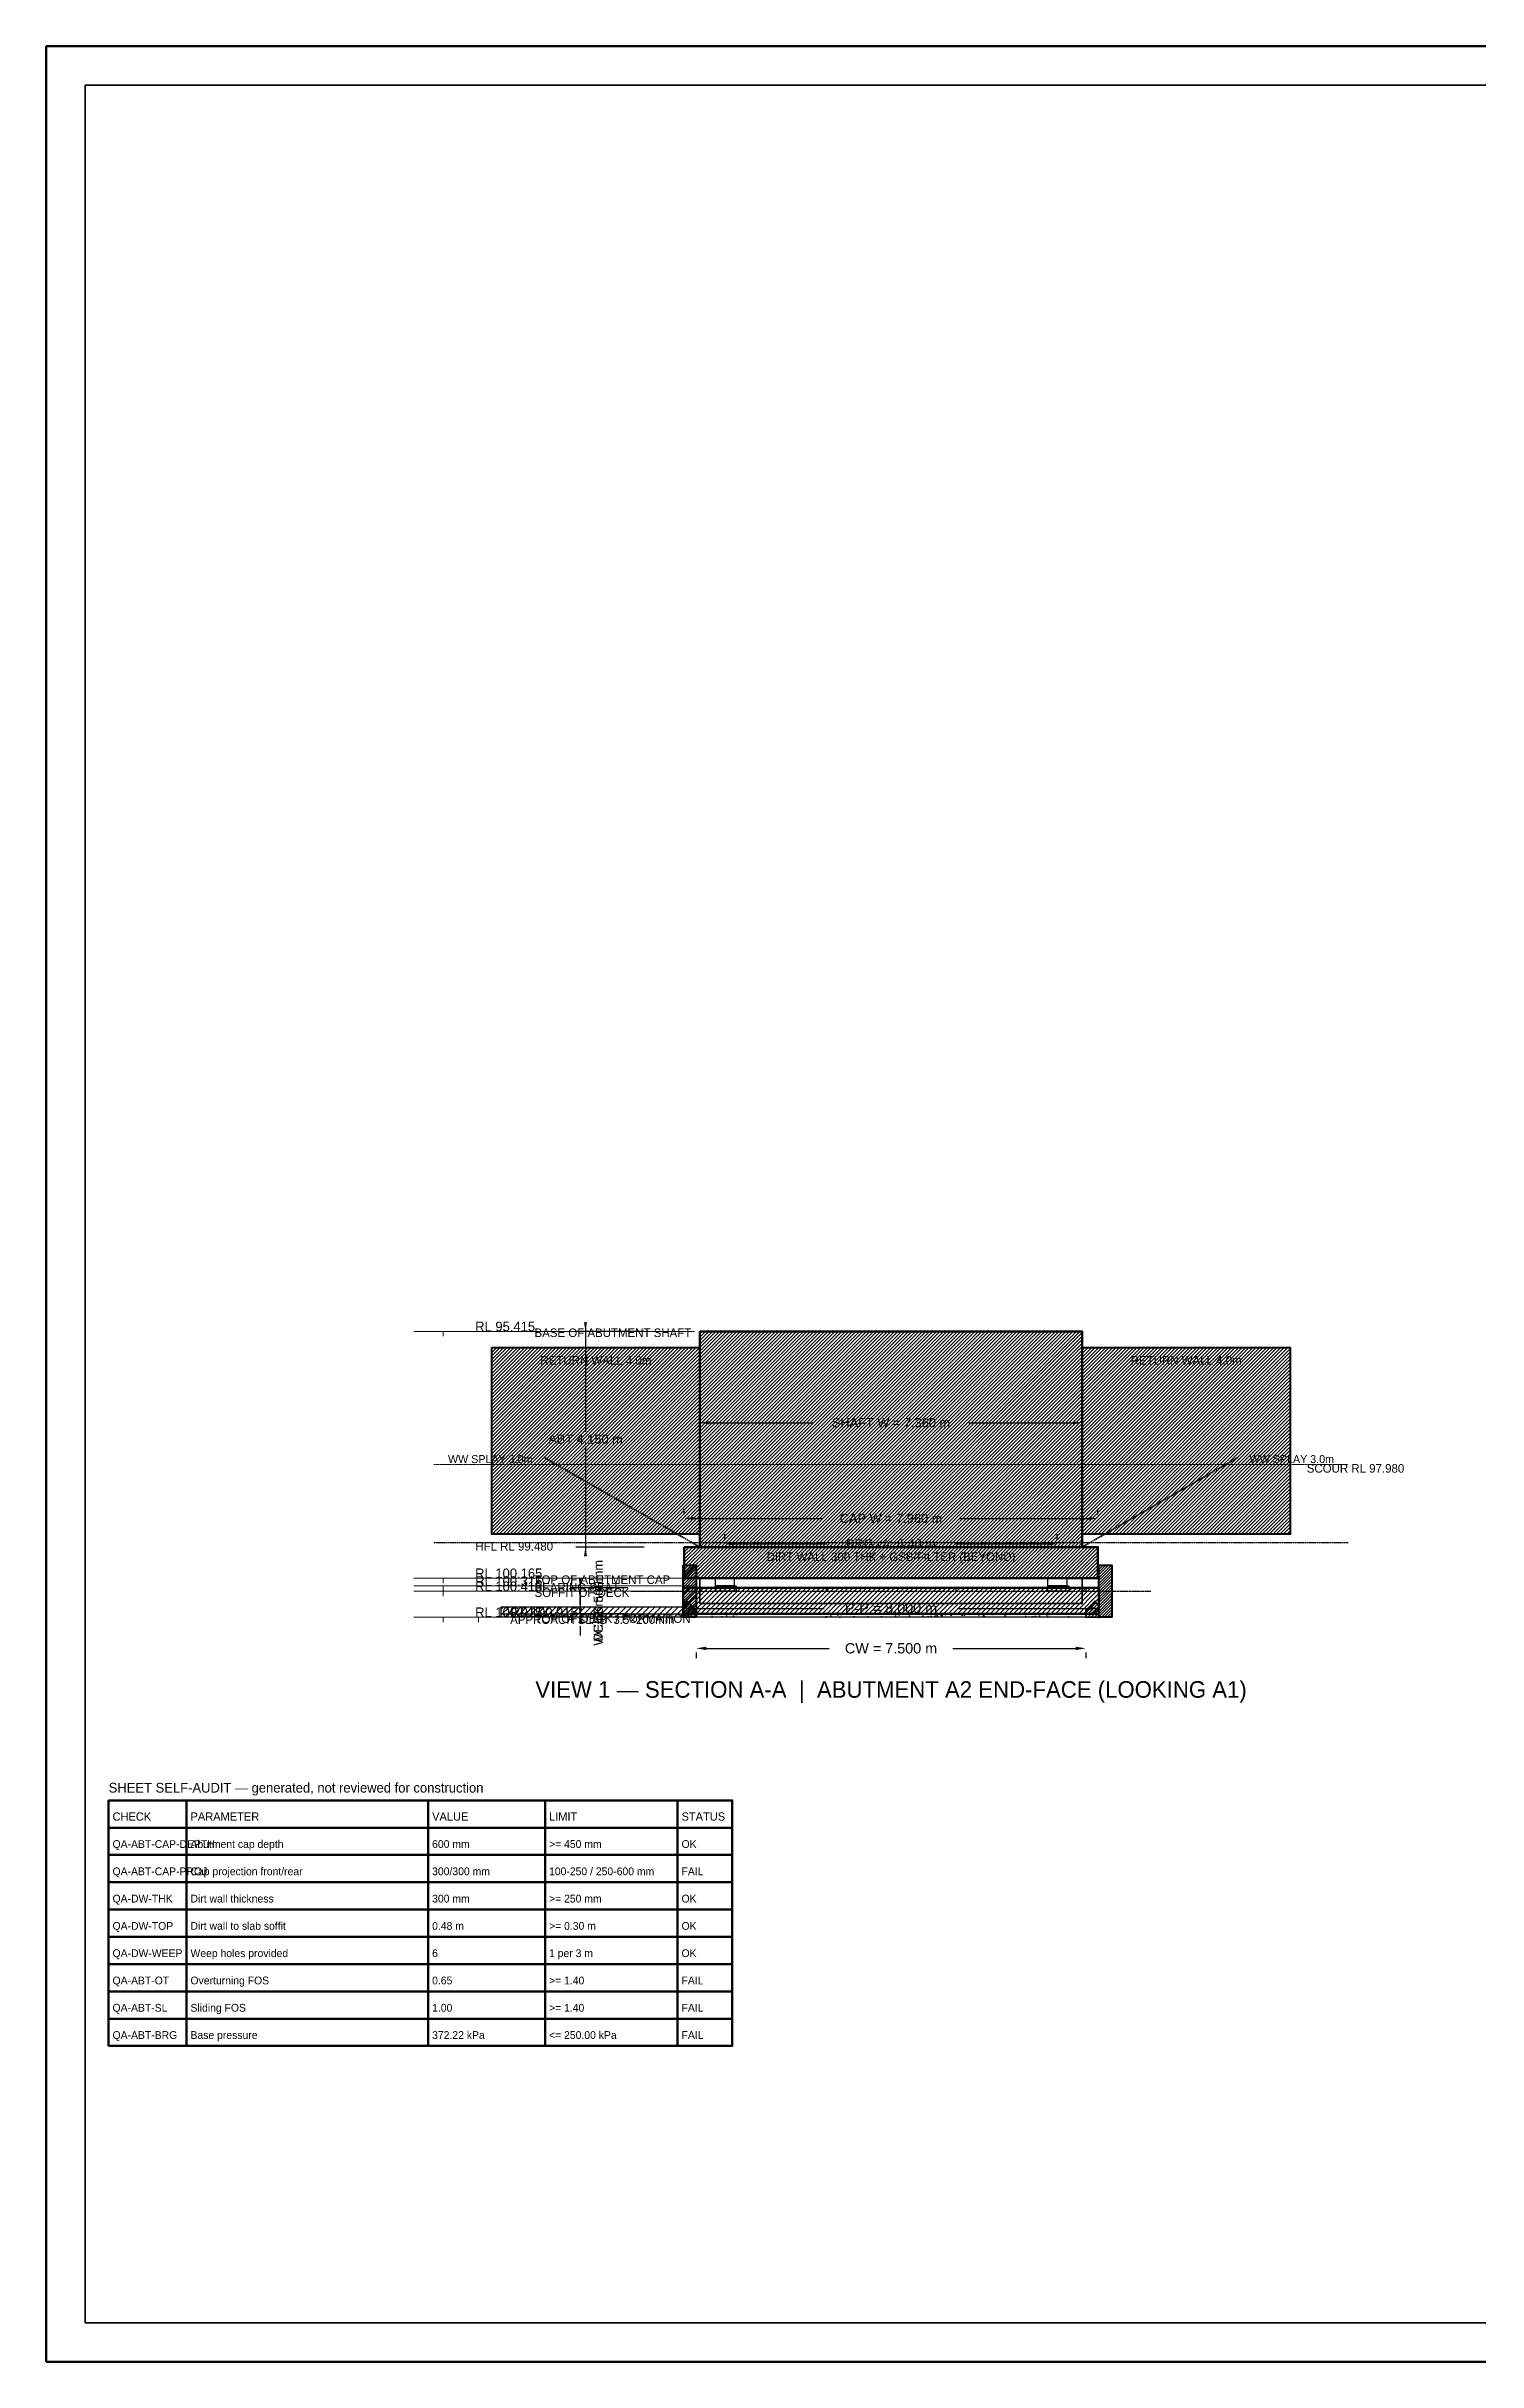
# Model space of a CAD drawing. Header units: metres. Extents: x 0 to 841, y 0 to 594.
# Drawn here: x 0 to 367, y 0 to 594 of the extents above; entities that cross this region are included whole.
import ezdxf
from ezdxf.enums import TextEntityAlignment as Align

# ---------------------------------------------------------------- set-up
doc = ezdxf.new("R2010")
doc.units = ezdxf.units.M
for name, pattern in [('DASHED', [0.5, 0.375, -0.125]), ('DASHED2', [0.25, 0.1875, -0.0625]), ('HIDDEN', [0.25, 0.1875, -0.0625])]:
    doc.linetypes.add(name, pattern=pattern)
for name, color, linetype, lineweight in [('BORDER-INNER', 7, 'Continuous', 35), ('BORDER-OUTER', 7, 'Continuous', 70), ('CIVIL-HFL', 5, 'DASHED', 25), ('CIVIL-ROAD', 7, 'Continuous', 25), ('CIVIL-SCOUR', 1, 'DASHED2', 18), ('DIM-LEVEL', 3, 'Continuous', 18), ('DIM-LINEAR', 3, 'Continuous', 18), ('STRUC-HATCHING', 8, 'Continuous', 18), ('STRUC-HIDDEN', 8, 'HIDDEN', 25), ('SUB-ABUT', 3, 'Continuous', 35), ('SUB-BEARING', 5, 'Continuous', 25), ('SUB-DIRT-WALL', 3, 'Continuous', 35), ('SUPER-DECK', 2, 'Continuous', 50), ('SUPER-KERB', 7, 'Continuous', 25), ('SUPER-PARAPET', 2, 'Continuous', 35), ('SUPER-WEARING', 8, 'Continuous', 25), ('TEXT-GENERAL', 7, 'Continuous', 18), ('TEXT-HEADER', 7, 'Continuous', 25), ('TEXT-LEVEL', 5, 'Continuous', 18), ('TEXT-SPEC', 7, 'Continuous', 13), ('TITLEBLK-BOX', 7, 'Continuous', 50)]:
    doc.layers.add(name, color=color, linetype=linetype, lineweight=lineweight)
doc.styles.add('BRIDGE_STD', font='Arial.ttf')
doc.dimstyles.new('pmb100', dxfattribs={"dimtxt": 2.5, "dimasz": 0.9375, "dimexe": 2.5, "dimexo": 2.5, "dimtad": 0, "dimtih": 1, "dimdec": 0, "dimtxsty": 'BRIDGE_STD', "dimcen": 2.5, "dimazin": 3, "dimtfac": 1, "dimtmove": 0, "dimatfit": 3})

msp = doc.modelspace()

# ---------------------------------------------------------------- hatches: boundary and pattern name
at = {"layer": 'STRUC-HATCHING'}
h = msp.add_hatch(dxfattribs=at)
h.set_pattern_fill('ANSI31', scale=0.2)
h.paths.add_polyline_path([(167.68, 264.33), (265.82, 264.33), (265.82, 209), (167.68, 209)])
h = msp.add_hatch(dxfattribs=at)
h.set_pattern_fill('ANSI31', scale=0.2)
h.paths.add_polyline_path([(114.35, 260.17), (167.68, 260.17), (167.68, 212.33), (114.35, 212.33)])
h = msp.add_hatch(dxfattribs=at)
h.set_pattern_fill('ANSI31', scale=0.2)
h.paths.add_polyline_path([(265.82, 260.17), (319.15, 260.17), (319.15, 212.33), (265.82, 212.33)])
h = msp.add_hatch(dxfattribs=at)
h.set_pattern_fill('ANSI31', scale=0.2)
h.paths.add_polyline_path([(163.68, 209), (269.82, 209), (269.82, 201), (163.68, 201)])
h = msp.add_hatch(dxfattribs=at)
h.set_pattern_fill('ANSI31', scale=0.16)
h.paths.add_polyline_path([(163.42, 204.33), (166.75, 204.33), (166.75, 191), (163.42, 191)])
h = msp.add_hatch(dxfattribs=at)
h.set_pattern_fill('ANSI31', scale=0.16)
h.paths.add_polyline_path([(270.08, 204.33), (273.42, 204.33), (273.42, 191), (270.08, 191)])
h = msp.add_hatch(dxfattribs=at)
h.set_pattern_fill('ANSI31', scale=0.266667)
h.paths.add_polyline_path([(163.42, 198.53), (270.08, 198.53), (270.08, 191.87), (163.42, 191.87)])
h = msp.add_hatch(dxfattribs=at)
h.set_pattern_fill('ANSI31', scale=0.333333)
h.paths.add_polyline_path([(116.75, 193.67), (163.42, 193.67), (163.42, 191), (116.75, 191)])
h = msp.add_hatch(dxfattribs=at)
h.set_pattern_fill('ANSI31', scale=0.186667)
h.paths.add_polyline_path([(166.75, 191), (163.42, 191), (163.42, 193.93), (164.42, 195.11), (166.75, 192.76)])
h = msp.add_hatch(dxfattribs=at)
h.set_pattern_fill('ANSI31', scale=0.1866667)
h.paths.add_polyline_path([(266.75, 191), (270.08, 191), (270.08, 193.93), (269.08, 195.11), (266.75, 192.76)])
at = {"layer": 'SUPER-WEARING'}
h = msp.add_hatch(dxfattribs=at)
h.set_pattern_fill('AR-SAND', scale=0.0533333)
h.paths.add_polyline_path([(116.75, 191.87), (163.42, 191.87), (163.42, 191), (116.75, 191)])
h = msp.add_hatch(dxfattribs=at)
h.set_pattern_fill('AR-SAND', scale=0.0533333)
h.paths.add_polyline_path([(166.75, 191.87), (266.75, 191.87), (266.75, 191), (166.75, 191)])

# ---------------------------------------------------------------- linework, layer by layer
at = {"layer": 'BORDER-INNER'}
msp.add_lwpolyline([(10, 10), (831, 10), (831, 584), (10, 584), (10, 10)], dxfattribs=at)
at = {"layer": 'BORDER-OUTER'}
msp.add_lwpolyline([(0, 0), (841, 0), (841, 594), (0, 594), (0, 0)], dxfattribs=at)
at = {"layer": 'CIVIL-HFL', "color": 5, "linetype": 'DASHED'}
msp.add_line((99.42, 210.13), (334.08, 210.13), dxfattribs=at)
at = {"layer": 'CIVIL-ROAD', "lineweight": 25}
msp.add_lwpolyline([(116.75, 193.67), (163.42, 193.67), (163.42, 191), (116.75, 191), (116.75, 193.67)], dxfattribs=at)
at = {"layer": 'CIVIL-SCOUR', "color": 1, "linetype": 'DASHED2'}
msp.add_line((99.42, 230.13), (334.08, 230.13), dxfattribs=at)
at = {"layer": 'DIM-LEVEL'}
for p, q in [((94.34, 264.33), (109.3, 264.33)), ((101.82, 264.33), (101.82, 263.09)), ((94.34, 201), (109.3, 201)), ((94.34, 199), (109.3, 199)), ((94.34, 197.67), (109.3, 197.67)), ((101.82, 201), (101.82, 199.75)), ((101.82, 199), (101.82, 197.75)), ((101.82, 197.67), (101.82, 196.42)), ((94.34, 191), (109.3, 191)), ((101.82, 191), (101.82, 189.75)), ((103.4, 191), (118.36, 191)), ((110.88, 191), (110.88, 189.75))]:
    msp.add_line(p, q, dxfattribs=at)
at = {"layer": 'DIM-LEVEL', "color": 5}
for p, q in [((101.82, 264.33), (166.35, 264.33)), ((101.82, 201), (166.35, 201)), ((101.82, 199), (166.35, 199)), ((101.82, 197.67), (166.35, 197.67)), ((101.82, 191), (166.35, 191))]:
    msp.add_line(p, q, dxfattribs=at)
at = {"layer": 'STRUC-HIDDEN', "color": 8, "linetype": 'HIDDEN'}
for p, q in [((150.08, 197.67), (283.42, 197.67)), ((166.75, 198.53), (166.75, 197.67)), ((200.08, 198.53), (200.08, 197.67)), ((233.42, 198.53), (233.42, 197.67)), ((266.75, 198.53), (266.75, 197.67))]:
    msp.add_line(p, q, dxfattribs=at)
at = {"layer": 'SUB-ABUT', "color": 3, "linetype": 'DASHED'}
for p, q in [((167.68, 209), (127.68, 232)), ((265.82, 209), (305.82, 232))]:
    msp.add_line(p, q, dxfattribs=at)
at = {"layer": 'SUB-ABUT', "lineweight": 50}
for points in [[(167.68, 264.33), (265.82, 264.33), (265.82, 209), (167.68, 209), (167.68, 264.33)], [(163.68, 209), (269.82, 209), (269.82, 201), (163.68, 201), (163.68, 209)]]:
    msp.add_lwpolyline(points, dxfattribs=at)
at = {"layer": 'SUB-ABUT', "lineweight": 40}
for points in [[(114.35, 260.17), (167.68, 260.17), (167.68, 212.33), (114.35, 212.33), (114.35, 260.17)], [(265.82, 260.17), (319.15, 260.17), (319.15, 212.33), (265.82, 212.33), (265.82, 260.17)]]:
    msp.add_lwpolyline(points, dxfattribs=at)
at = {"layer": 'SUB-ABUT', "lineweight": 30}
for points in [[(171.68, 201), (176.48, 201), (176.48, 199), (171.68, 199), (171.68, 201)], [(257.02, 201), (261.82, 201), (261.82, 199), (257.02, 199), (257.02, 201)]]:
    msp.add_lwpolyline(points, dxfattribs=at)
at = {"layer": 'SUB-BEARING', "lineweight": 30}
for points in [[(171.68, 199), (177.02, 199), (177.02, 197.67), (171.68, 197.67), (171.68, 199)], [(257.02, 199), (262.35, 199), (262.35, 197.67), (257.02, 197.67), (257.02, 199)]]:
    msp.add_lwpolyline(points, dxfattribs=at)
at = {"layer": 'SUB-DIRT-WALL', "lineweight": 35}
msp.add_lwpolyline([(167.68, 194.53), (265.82, 194.53), (265.82, 201), (167.68, 201), (167.68, 194.53)], dxfattribs=at)
at = {"layer": 'SUPER-DECK', "lineweight": 50}
msp.add_lwpolyline([(163.42, 198.53), (270.08, 198.53), (270.08, 191.87), (163.42, 191.87), (163.42, 198.53)], dxfattribs=at)
at = {"layer": 'SUPER-KERB', "lineweight": 35}
for points in [[(166.75, 191), (163.42, 191), (163.42, 193.93), (164.42, 195.11), (166.75, 192.76), (166.75, 191)], [(266.75, 191), (270.08, 191), (270.08, 193.93), (269.08, 195.11), (266.75, 192.76), (266.75, 191)]]:
    msp.add_lwpolyline(points, dxfattribs=at)
at = {"layer": 'SUPER-PARAPET', "lineweight": 40}
for points in [[(163.42, 204.33), (166.75, 204.33), (166.75, 191), (163.42, 191), (163.42, 204.33)], [(270.08, 204.33), (273.42, 204.33), (273.42, 191), (270.08, 191), (270.08, 204.33)]]:
    msp.add_lwpolyline(points, dxfattribs=at)
at = {"layer": 'SUPER-WEARING'}
for points in [[(116.75, 191.87), (163.42, 191.87), (163.42, 191), (116.75, 191), (116.75, 191.87)], [(166.75, 191.87), (266.75, 191.87), (266.75, 191), (166.75, 191), (166.75, 191.87)]]:
    msp.add_lwpolyline(points, dxfattribs=at)
at = {"layer": 'TITLEBLK-BOX'}
for points in [[(16, 137), (36, 137), (36, 144), (16, 144), (16, 137)], [(36, 137), (98, 137), (98, 144), (36, 144), (36, 137)], [(98, 137), (128, 137), (128, 144), (98, 144), (98, 137)], [(128, 137), (162, 137), (162, 144), (128, 144), (128, 137)], [(162, 137), (176, 137), (176, 144), (162, 144), (162, 137)], [(16, 130), (36, 130), (36, 137), (16, 137), (16, 130)], [(36, 130), (98, 130), (98, 137), (36, 137), (36, 130)], [(98, 130), (128, 130), (128, 137), (98, 137), (98, 130)], [(128, 130), (162, 130), (162, 137), (128, 137), (128, 130)], [(162, 130), (176, 130), (176, 137), (162, 137), (162, 130)], [(16, 123), (36, 123), (36, 130), (16, 130), (16, 123)], [(36, 123), (98, 123), (98, 130), (36, 130), (36, 123)], [(98, 123), (128, 123), (128, 130), (98, 130), (98, 123)], [(128, 123), (162, 123), (162, 130), (128, 130), (128, 123)], [(162, 123), (176, 123), (176, 130), (162, 130), (162, 123)], [(16, 116), (36, 116), (36, 123), (16, 123), (16, 116)], [(36, 116), (98, 116), (98, 123), (36, 123), (36, 116)], [(98, 116), (128, 116), (128, 123), (98, 123), (98, 116)], [(128, 116), (162, 116), (162, 123), (128, 123), (128, 116)], [(162, 116), (176, 116), (176, 123), (162, 123), (162, 116)], [(16, 109), (36, 109), (36, 116), (16, 116), (16, 109)], [(36, 109), (98, 109), (98, 116), (36, 116), (36, 109)], [(98, 109), (128, 109), (128, 116), (98, 116), (98, 109)], [(128, 109), (162, 109), (162, 116), (128, 116), (128, 109)], [(162, 109), (176, 109), (176, 116), (162, 116), (162, 109)], [(16, 102), (36, 102), (36, 109), (16, 109), (16, 102)], [(36, 102), (98, 102), (98, 109), (36, 109), (36, 102)], [(98, 102), (128, 102), (128, 109), (98, 109), (98, 102)], [(128, 102), (162, 102), (162, 109), (128, 109), (128, 102)], [(162, 102), (176, 102), (176, 109), (162, 109), (162, 102)], [(16, 95), (36, 95), (36, 102), (16, 102), (16, 95)], [(36, 95), (98, 95), (98, 102), (36, 102), (36, 95)], [(98, 95), (128, 95), (128, 102), (98, 102), (98, 95)], [(128, 95), (162, 95), (162, 102), (128, 102), (128, 95)], [(162, 95), (176, 95), (176, 102), (162, 102), (162, 95)], [(16, 88), (36, 88), (36, 95), (16, 95), (16, 88)], [(36, 88), (98, 88), (98, 95), (36, 95), (36, 88)], [(98, 88), (128, 88), (128, 95), (98, 95), (98, 88)], [(128, 88), (162, 88), (162, 95), (128, 95), (128, 88)], [(162, 88), (176, 88), (176, 95), (162, 95), (162, 88)], [(16, 81), (36, 81), (36, 88), (16, 88), (16, 81)], [(36, 81), (98, 81), (98, 88), (36, 88), (36, 81)], [(98, 81), (128, 81), (128, 88), (98, 88), (98, 81)], [(128, 81), (162, 81), (162, 88), (128, 88), (128, 81)], [(162, 81), (176, 81), (176, 88), (162, 88), (162, 81)]]:
    msp.add_lwpolyline(points, dxfattribs=at)

# ---------------------------------------------------------------- texts
at = {"layer": 'CIVIL-HFL', "color": 5}
msp.add_text('HFL RL 99.480', height=2.2, dxfattribs=at).set_placement((110.08, 208.08))
at = {"layer": 'CIVIL-SCOUR', "color": 1}
msp.add_text('SCOUR RL 97.980', height=2.2, dxfattribs=at).set_placement((323.42, 228.08))
at = {"layer": 'TEXT-GENERAL', "color": 3}
for p in [(141.02, 255.77), (292.48, 255.77)]:
    msp.add_text('RETURN WALL 4.0m', height=2.2, dxfattribs=at).set_placement(p, align=Align.CENTER)
at = {"layer": 'TEXT-GENERAL'}
msp.add_text('APPROACH SLAB  3.5×200mm', height=2.2, dxfattribs=at).set_placement((140.08, 189.27), align=Align.CENTER)
at = {"layer": 'TEXT-HEADER'}
msp.add_text('VIEW 1 — SECTION A-A  |  ABUTMENT A2 END-FACE (LOOKING A1)', height=4.2533, dxfattribs=at).set_placement((216.75, 170.33), align=Align.CENTER)
for s, height, p in [('SHEET SELF-AUDIT — generated, not reviewed for construction', 2.4933, (16, 146)), ('CHECK', 2.119, (17, 138.8)), ('PARAMETER', 2.119, (37, 138.8)), ('VALUE', 2.119, (99, 138.8)), ('LIMIT', 2.119, (129, 138.8)), ('STATUS', 2.119, (163, 138.8))]:
    msp.add_text(s, height=height, dxfattribs=at).set_placement(p)
at = {"layer": 'TEXT-LEVEL'}
for s, height, p in [('RL 95.415', 2.493, (110.04, 264.33)), ('BASE OF ABUTMENT SHAFT', 2.2, (125.28, 262.87)), ('RL 100.165', 2.493, (110.04, 201)), ('RL 100.315', 2.493, (110.04, 199)), ('RL 100.415', 2.493, (110.04, 197.67)), ('TOP OF ABUTMENT CAP', 2.2, (125.28, 199.53)), ('SOFFIT OF DECK', 2.2, (125.28, 196.2)), ('BEARING SEAT', 2.2, (125.28, 197.53)), ('RL 100.915', 2.493, (110.04, 191)), ('RL 100.915', 2.493, (119.11, 191)), ('TOP OF DECK / FORMATION', 2.2, (125.28, 189.53))]:
    msp.add_text(s, height=height, dxfattribs=at).set_placement(p)
at = {"layer": 'TEXT-SPEC', "color": 3}
msp.add_text('WW SPLAY 3.0m', height=2.0533, dxfattribs=at).set_placement((124.75, 230.53), align=Align.RIGHT)
for s, height, p in [('WW SPLAY 3.0m', 2.0533, (308.75, 230.53)), ('QA-ABT-CAP-DEPTH', 1.9947, (17, 131.8)), ('Abutment cap depth', 1.9947, (37, 131.8)), ('600 mm', 1.995, (99, 131.8)), ('>= 450 mm', 1.995, (129, 131.8)), ('OK', 1.995, (163, 131.8)), ('QA-DW-THK', 1.995, (17, 117.8)), ('Dirt wall thickness', 1.9947, (37, 117.8)), ('300 mm', 1.995, (99, 117.8)), ('>= 250 mm', 1.995, (129, 117.8)), ('OK', 1.995, (163, 117.8)), ('Dirt wall to slab soffit', 1.9947, (37, 110.8)), ('QA-DW-TOP', 1.995, (17, 110.8)), ('0.48 m', 1.995, (99, 110.8)), ('>= 0.30 m', 1.995, (129, 110.8)), ('OK', 1.995, (163, 110.8)), ('QA-DW-WEEP', 1.995, (17, 103.8)), ('Weep holes provided', 1.9947, (37, 103.8)), ('6', 1.99, (99, 103.8)), ('1 per 3 m', 1.995, (129, 103.8)), ('OK', 1.995, (163, 103.8))]:
    msp.add_text(s, height=height, dxfattribs=at).set_placement(p)
msp.add_text('DIRT WALL 300 THK + GSB/FILTER (BEYOND)', height=2.2, dxfattribs=at).set_placement((216.75, 205.4), align=Align.CENTER)
at = {"layer": 'TEXT-SPEC', "color": 1}
for s, height, p in [('QA-ABT-CAP-PROJ', 1.9947, (17, 124.8)), ('Cap projection front/rear', 1.9947, (37, 124.8)), ('300/300 mm', 1.995, (99, 124.8)), ('100-250 / 250-600 mm', 1.9947, (129, 124.8)), ('FAIL', 1.995, (163, 124.8)), ('QA-ABT-OT', 1.995, (17, 96.8)), ('Overturning FOS', 1.9947, (37, 96.8)), ('0.65', 1.995, (99, 96.8)), ('>= 1.40', 1.995, (129, 96.8)), ('FAIL', 1.995, (163, 96.8)), ('QA-ABT-SL', 1.995, (17, 89.8)), ('Sliding FOS', 1.9947, (37, 89.8)), ('1.00', 1.995, (99, 89.8)), ('>= 1.40', 1.995, (129, 89.8)), ('FAIL', 1.995, (163, 89.8)), ('QA-ABT-BRG', 1.995, (17, 82.8)), ('Base pressure', 1.9947, (37, 82.8)), ('372.22 kPa', 1.995, (99, 82.8)), ('<= 250.00 kPa', 1.9947, (129, 82.8)), ('FAIL', 1.995, (163, 82.8))]:
    msp.add_text(s, height=height, dxfattribs=at).set_placement(p)

# ---------------------------------------------------------------- dimensions: what is measured, and where the dimension line sits
at = {"layer": 'DIM-LINEAR'}
for base, p1, p2, text in [((138.35, 264.33), (155.95, 264.33), (155.95, 209), 'ABT 4.150 m'), ((137.02, 198.53), (151.68, 198.53), (151.68, 191.87), 'DECK 500mm'), ((137.02, 191.87), (151.68, 191.87), (151.68, 191), 'WC 65mm')]:
    msp.add_linear_dim(base=base, p1=p1, p2=p2, angle=90, text=text, dimstyle='pmb100', override={"dimtxt": 2.346667, "dimasz": 2.346667, "dimgap": 0.938667, "dimclrt": 3}, dxfattribs=at).render()
for base, p1, p2, text, override in [((167.68, 240.87), (167.68, 258.47), (265.82, 258.47), 'SHAFT W = 7.360 m', {"dimtxt": 2.346667, "dimasz": 2.346667, "dimgap": 0.938667, "dimclrt": 3}), ((163.68, 216.33), (163.68, 214.87), (269.82, 214.87), 'CAP W = 7.960 m', {"dimtxt": 2.346667, "dimasz": 2.346667, "dimgap": 0.938667, "dimclrt": 3}), ((174.08, 209.8), (174.08, 208.33), (259.42, 208.33), 'BRG c/c 6.40 m', {"dimtxt": 2.346667, "dimasz": 2.346667, "dimgap": 0.938667, "dimclrt": 3}), ((163.42, 193.27), (163.42, 196.2), (270.08, 196.2), 'P-P = 8.000 m', {"dimtxt": 2.64, "dimasz": 2.64, "dimgap": 1.056, "dimclrt": 3}), ((166.75, 183), (166.75, 184.47), (266.75, 184.47), 'CW = 7.500 m', {"dimtxt": 2.64, "dimasz": 2.64, "dimgap": 1.056, "dimclrt": 3})]:
    msp.add_linear_dim(base=base, p1=p1, p2=p2, text=text, dimstyle='pmb100', override=override, dxfattribs=at).render()

doc.saveas('drawing.dxf')
